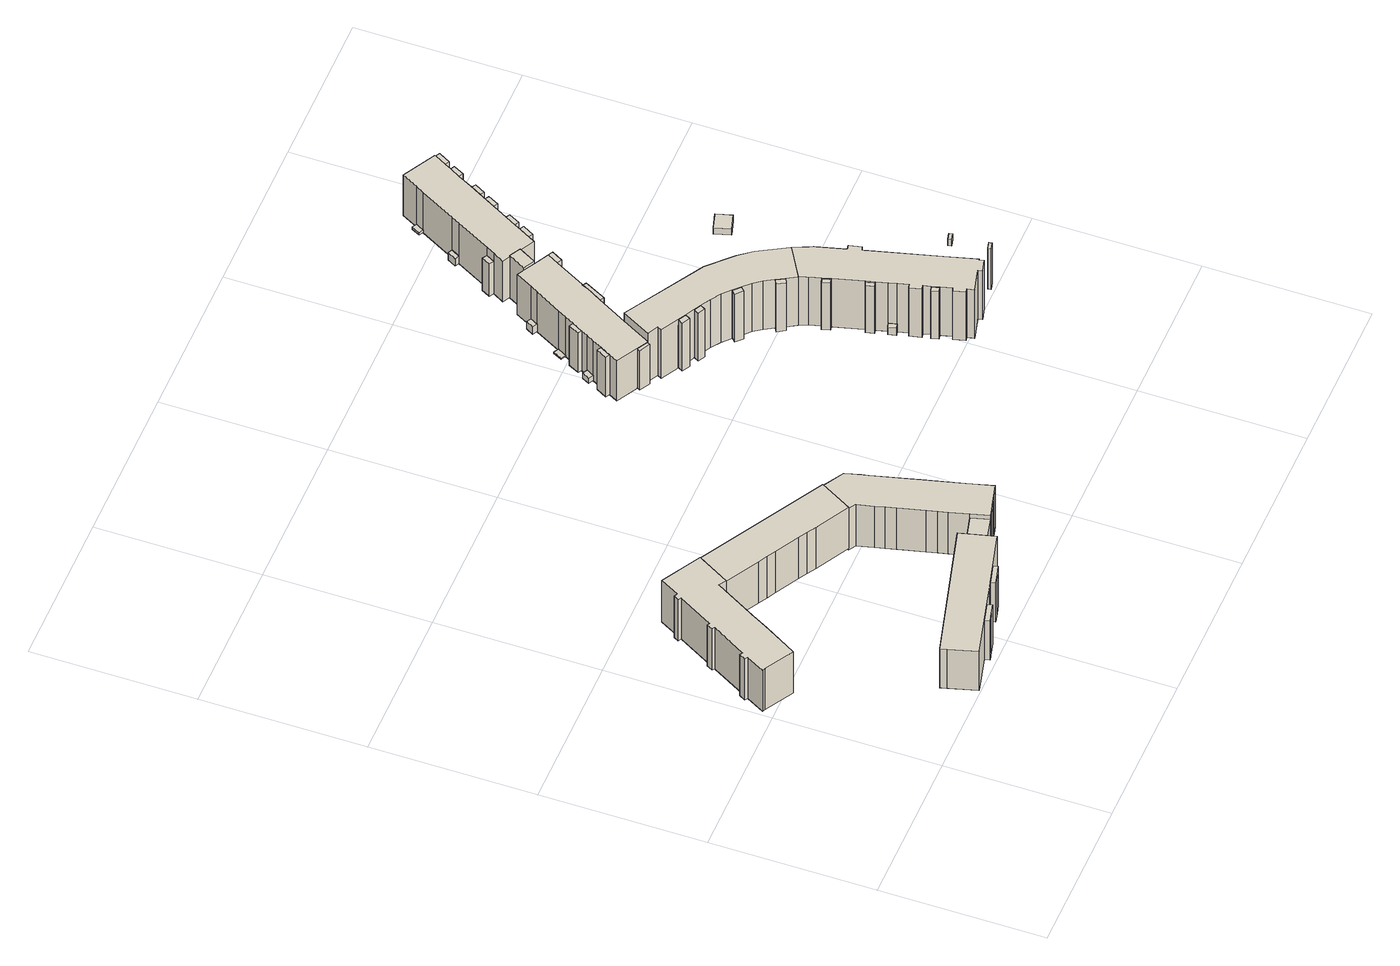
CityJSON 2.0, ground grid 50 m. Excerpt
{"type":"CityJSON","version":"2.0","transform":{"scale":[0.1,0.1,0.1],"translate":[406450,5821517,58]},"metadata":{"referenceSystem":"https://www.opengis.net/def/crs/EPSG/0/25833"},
"CityObjects":{
"building1":{"type":"Building","attributes":{"Gemeindeschluessel":"11000010","BezugspunktDach":"2200","function":"31001_1010","measuredHeight":16.65,"storeysAboveGround":5},"address":[{"country":"Germany","locality":"Berlin","thoroughfareNumber":"102, 104, 106","thoroughfareName":"Adele-Sandrock-Straße"}],"geometry":[{"type":"Solid","lod":"1","boundaries":[[[[0,1,2,3,4,5,6,7,8,9,10,11,12,13,14,15,16,17,18,19,20,21]],[[22,23,24,25,26,27,28,29,30,31,32,33,34,35,36,37,38,39,40,41,42,43]],[[22,43,21,20]],[[23,22,20,19]],[[24,23,19,18]],[[25,24,18,17]],[[26,25,17,16]],[[27,26,16,15]],[[28,27,15,14]],[[29,28,14,13]],[[30,29,13,12]],[[31,30,12,11]],[[32,31,11,10]],[[33,32,10,9]],[[34,33,9,8]],[[35,34,8,7]],[[36,35,7,6]],[[37,36,6,5]],[[38,37,5,4]],[[39,38,4,3]],[[40,39,3,2]],[[41,40,2,1]],[[42,41,1,0]],[[43,42,0,21]]]]}]},
"building2":{"type":"Building","attributes":{"Gemeindeschluessel":"11000010","function":"31001_1010"},"address":[{"country":"Germany","locality":"Berlin","thoroughfareNumber":"15, 17, 19","thoroughfareName":"Schwarzheider Straße"}],"children":["building2-1","building2-2","building2-3","building2-4"]},
"building2-1":{"type":"BuildingPart","attributes":{"BezugspunktDach":"2200","measuredHeight":15.78,"storeysAboveGround":5},"parents":["building2"],"geometry":[{"type":"MultiSurface","lod":"1","boundaries":[[[44,45,46,47,48,49,50,51,52,53,54]],[[55,56,57,58,59,60,61,62,63,64,65]],[[55,65,54,53]],[[66,67,68,55,53,52]],[[69,66,56,52,51]],[[58,57,51,50]],[[59,58,50,49]],[[61,60,48,47]],[[61,47,70,71]],[[63,62,46,45]],[[64,63,45,44]],[[65,64,44,54]],[[56,68,67,66]],[[57,56,66,69]],[[60,59,49,48]],[[71,70,46,62]]]}]},
"building2-2":{"type":"BuildingPart","attributes":{"BezugspunktDach":"2200","measuredHeight":15.78,"storeysAboveGround":5},"parents":["building2"],"geometry":[{"type":"Solid","lod":"1","boundaries":[[[[72,73,74,49,48]],[[59,75,76,77,60]],[[75,59,49,74]],[[76,75,74,73]],[[77,76,73,72]],[[60,77,72,48]],[[59,60,48,49]]]]}]},
"building2-3":{"type":"BuildingPart","attributes":{"BezugspunktDach":"2200","measuredHeight":15.78,"storeysAboveGround":5},"parents":["building2"],"geometry":[{"type":"MultiSurface","lod":"1","boundaries":[[[78,79,80,70,46]],[[71,81,82,83,62]],[[81,71,70,80]],[[82,81,80,79]],[[83,82,79,78]],[[62,83,78,46]],[[71,84,62,46,70]]]}]},
"building2-4":{"type":"BuildingPart","attributes":{"BezugspunktDach":"2200","measuredHeight":15.63,"storeysAboveGround":5},"parents":["building2"],"geometry":[{"type":"MultiSurface","lod":"1","boundaries":[[[69,85,86,67]],[[87,88,57,68]],[[87,68,67,86]],[[88,87,86,85]],[[57,88,85,69]],[[68,56,66,67]],[[57,89,69,66,56]]]}]},
"building3":{"type":"Building","attributes":{"Gemeindeschluessel":"11000010","BezugspunktDach":"2200","function":"31001_1010","measuredHeight":16.69,"storeysAboveGround":5},"address":[{"country":"Germany","locality":"Berlin","thoroughfareNumber":"93, 95, 97","thoroughfareName":"Louis-Lewin-Straße"}],"geometry":[{"type":"Solid","lod":"1","boundaries":[[[[90,91,92,93,94,95,96,97,98,99]],[[100,101,102,103,104,105,106,107,108,109]],[[100,109,99,98]],[[101,100,98,97]],[[102,101,97,96]],[[103,102,96,95]],[[104,103,95,94]],[[105,104,94,93]],[[106,105,93,92]],[[107,106,92,91]],[[108,107,91,90]],[[109,108,90,99]]]]}]},
"building4":{"type":"Building","attributes":{"Gemeindeschluessel":"11000010","BezugspunktDach":"2200","function":"31001_1010","measuredHeight":16.83,"storeysAboveGround":5},"address":[{"country":"Germany","locality":"Berlin","thoroughfareNumber":"87, 89, 91","thoroughfareName":"Louis-Lewin-Straße"}],"geometry":[{"type":"Solid","lod":"1","boundaries":[[[[110,111,112,113,114,115,116,117,118,119,120,121,122,123,124,125,126,127,128,129,130,131]],[[132,133,134,135,136,137,138,139,140,141,142,143,144,145,146,147,148,149,150,151,152,153]],[[132,153,131,130]],[[133,132,130,129]],[[134,133,129,128]],[[135,134,128,127]],[[136,135,127,126]],[[137,136,126,125]],[[138,137,125,124]],[[139,138,124,123]],[[140,139,123,122]],[[141,140,122,121]],[[142,141,121,120]],[[143,142,120,119]],[[144,143,119,118]],[[145,144,118,117]],[[146,145,117,116]],[[147,146,116,115]],[[148,147,115,114]],[[149,148,114,113]],[[150,149,113,112]],[[151,150,112,111]],[[152,151,111,110]],[[153,152,110,131]]]]}]},
"building5":{"type":"Building","attributes":{"Gemeindeschluessel":"11000010","function":"31001_1010"},"address":[{"country":"Germany","locality":"Berlin","thoroughfareNumber":"72, 74, 76, 76A, 78, 80, 82, 84, 86, 88","thoroughfareName":"Louis-Lewin-Straße"}],"children":["building5-1","building5-2","building5-3","building5-4","building5-5","building5-6","building5-7","building5-8","building5-9","building5-10","building5-11","building5-12","building5-13","building5-14","building5-15","building5-16","building5-17","building5-18","building5-19","building5-20","building5-21","building5-22","building5-23","building5-24","building5-25"]},
"building5-1":{"type":"BuildingPart","attributes":{"BezugspunktDach":"2200","measuredHeight":19.54,"storeysAboveGround":6},"parents":["building5"],"geometry":[{"type":"MultiSurface","lod":"1","boundaries":[[[154,155,156,157,158,159,160,161,162,163,164,165,166,167,168,169,170,171,172,173,174,175]],[[176,177,178,179,180,181,182,183,184,185,186,187,188,189,190,191,192,193,194,195,196,197]],[[198,199,200,175,174]],[[176,197,201,202]],[[177,176,174,173]],[[178,177,173,172]],[[179,178,172,171]],[[180,179,171,170]],[[181,180,170,169]],[[182,181,169,168]],[[183,182,168,167]],[[184,183,203,204]],[[185,184,166,165]],[[186,185,165,164]],[[187,186,164,163]],[[188,187,205,206,162]],[[189,188,162,161]],[[190,189,161,160]],[[191,190,160,159]],[[192,191,159,207,208]],[[193,192,158,157]],[[194,193,157,209,210,211]],[[195,194,156,155]],[[196,195,155,154]],[[197,196,154,175]],[[202,201,200,199,198]],[[204,203,167,166]],[[163,162,206,205]],[[208,207,159,158]],[[211,210,209,157,156]]]}]},
"building5-2":{"type":"BuildingPart","attributes":{"BezugspunktDach":"2200","measuredHeight":16.18,"storeysAboveGround":6},"parents":["building5"],"geometry":[{"type":"MultiSurface","lod":"1","boundaries":[[[212,213,199,198,214,215,216,217,218,219,220,221,222,223,224,225,226,227,228,229,230,231,232]],[[233,234,235,236,237,238,239,240,241,242,243,244,245,246,247,248,249,250,202,201,251,252,253]],[[233,253,232,231]],[[234,233,254,255]],[[235,234,230,229]],[[256,257,229,228]],[[236,235,258,259,260]],[[237,236,228,227]],[[238,237,261,262]],[[239,238,226,225]],[[263,264,225,224]],[[240,239,265,266]],[[241,240,224,223]],[[242,241,267,268,269,270,271,223,222]],[[243,242,222,221]],[[244,243,221,220]],[[245,244,272,244,245,219]],[[246,245,219,218]],[[247,246,273,274,217]],[[248,247,217,216]],[[249,248,275,276,277,278,216,215]],[[279,280,281,215,214]],[[250,249,282,283]],[[202,250,214,198]],[[251,201,199,213]],[[252,251,213,284,285]],[[253,252,212,232]],[[255,254,231,230]],[[260,259,258,257,256]],[[262,261,227,226]],[[266,265,264,263]],[[271,270,269,268,267]],[[220,219,245,244,272]],[[218,217,274,273]],[[278,277,276,275]],[[283,282,281,280,279]],[[202,198,199,201]],[[285,284,213,212,286]]]}]},
"building5-3":{"type":"BuildingPart","attributes":{"BezugspunktDach":"2200","measuredHeight":19.38,"storeysAboveGround":6},"parents":["building5"],"geometry":[{"type":"Solid","lod":"1","boundaries":[[[[287,157,156,288]],[[210,209,289,290]],[[210,290,288,156]],[[289,209,157,287]],[[290,289,287,288]],[[209,210,156,157]]]]}]},
"building5-4":{"type":"BuildingPart","attributes":{"BezugspunktDach":"2200","measuredHeight":2.16,"storeysAboveGround":6},"parents":["building5"],"geometry":[{"type":"Solid","lod":"1","boundaries":[[[[257,256,291,292]],[[293,260,259,294]],[[293,294,292,291]],[[260,293,291,256]],[[294,259,257,292]],[[259,260,256,257]]]]}]},
"building5-5":{"type":"BuildingPart","attributes":{"BezugspunktDach":"2200","measuredHeight":0.559,"storeysAboveGround":6},"parents":["building5"],"geometry":[{"type":"Solid","lod":"1","boundaries":[[[[264,263,295,296]],[[297,266,265,298]],[[297,298,296,295]],[[266,297,295,263]],[[298,265,264,296]],[[265,266,263,264]]]]}]},
"building5-6":{"type":"BuildingPart","attributes":{"BezugspunktDach":"2200","measuredHeight":3,"storeysAboveGround":6},"parents":["building5"],"geometry":[{"type":"MultiSurface","lod":"1","boundaries":[[[271,270,299,300]],[[301,269,268,302]],[[301,302,300,299]],[[269,301,299,270]],[[302,268,271,300]],[[269,303,270,271,268]]]}]},
"building5-7":{"type":"BuildingPart","attributes":{"BezugspunktDach":"2200","measuredHeight":19.39,"storeysAboveGround":6},"parents":["building5"],"geometry":[{"type":"Solid","lod":"1","boundaries":[[[[304,167,166,305]],[[204,203,306,307]],[[204,307,305,166]],[[306,203,167,304]],[[307,306,304,305]],[[204,166,167,203]]]]}]},
"building5-8":{"type":"BuildingPart","attributes":{"BezugspunktDach":"2200","measuredHeight":19.37,"storeysAboveGround":6},"parents":["building5"],"geometry":[{"type":"MultiSurface","lod":"1","boundaries":[[[308,163,162,309]],[[206,205,310,311]],[[206,311,309,162]],[[310,205,163,308]],[[311,310,308,309]],[[312,205,206,162,163]]]}]},
"building5-9":{"type":"BuildingPart","attributes":{"BezugspunktDach":"2200","measuredHeight":16.4,"storeysAboveGround":6},"parents":["building5"],"geometry":[{"type":"MultiSurface","lod":"1","boundaries":[[[313,314,315,316,317,318,319,320,321,322,323,324,325,326,327,328,329,330,331,332,333,334,335,336]],[[337,338,339,340,341,342,343,344,345,346,347,348,349,350,351,352,353,354,355,356,357,358,359,360]],[[337,360,336,335]],[[361,362,363,364,365,338,337,335,334]],[[339,338,334,333]],[[340,339,333,332],[366,367,368,369]],[[341,340,332,331]],[[370,371,372,331,330]],[[342,341,373,374]],[[343,342,330,329]],[[344,343,329,328]],[[345,344,328,327]],[[346,345,375,376]],[[347,346,326,325]],[[348,347,325,377,378,379]],[[349,348,324,323]],[[350,349,380,381,322]],[[351,350,322,321]],[[352,351,382,383]],[[353,352,320,319]],[[354,353,319,384,385]],[[355,354,318,317]],[[356,355,386,387]],[[357,356,316,315]],[[358,357,315,314]],[[360,359,313,336]],[[365,364,363,362,361]],[[368,367,366,369]],[[374,373,372,371,370]],[[376,375,327,326]],[[379,378,377,325,324]],[[323,322,381,380]],[[383,382,321,320]],[[385,384,319,318]],[[387,386,317,316,388]],[[359,358,389,314,313,390]]]}]},
"building5-10":{"type":"BuildingPart","attributes":{"BezugspunktDach":"2200","measuredHeight":19.36,"storeysAboveGround":6},"parents":["building5"],"geometry":[{"type":"MultiSurface","lod":"1","boundaries":[[[391,159,158,392]],[[208,207,393,394]],[[208,394,392,158]],[[393,207,159,391]],[[394,393,391,392]],[[395,207,208,158,159]]]}]},
"building5-11":{"type":"BuildingPart","attributes":{"BezugspunktDach":"2200","measuredHeight":13.12,"storeysAboveGround":6},"parents":["building5"],"geometry":[{"type":"Solid","lod":"1","boundaries":[[[[363,362,396,397]],[[398,365,364,399]],[[398,399,397,396]],[[365,398,396,362]],[[399,364,363,397]],[[364,365,362,363]]]]}]},
"building5-12":{"type":"BuildingPart","attributes":{"BezugspunktDach":"2200","measuredHeight":1.01,"storeysAboveGround":6},"parents":["building5"],"geometry":[{"type":"Solid","lod":"1","boundaries":[[[[371,370,400,401]],[[402,374,373,403]],[[402,403,401,400]],[[374,402,400,370]],[[403,373,371,401]],[[374,370,371,373]]]]}]},
"building5-13":{"type":"BuildingPart","attributes":{"BezugspunktDach":"2200","measuredHeight":16.05,"storeysAboveGround":6},"parents":["building5"],"geometry":[{"type":"Solid","lod":"1","boundaries":[[[[231,230,404,405]],[[406,255,254,407]],[[406,407,405,404]],[[255,406,404,230]],[[407,254,231,405]],[[254,255,230,231]]]]}]},
"building5-14":{"type":"BuildingPart","attributes":{"BezugspunktDach":"2200","measuredHeight":16.03,"storeysAboveGround":6},"parents":["building5"],"geometry":[{"type":"Solid","lod":"1","boundaries":[[[[408,409,410,411,278,277,280,279]],[[282,276,275,412,413,414,415,283]],[[276,282,280,277]],[[412,275,278,411]],[[413,412,411,410]],[[414,413,410,409]],[[415,414,409,408]],[[283,415,408,279]],[[282,283,279,280]],[[276,277,278,275]]]]}]},
"building5-15":{"type":"BuildingPart","attributes":{"BezugspunktDach":"2200","measuredHeight":16,"storeysAboveGround":6},"parents":["building5"],"geometry":[{"type":"MultiSurface","lod":"1","boundaries":[[[227,226,416,417]],[[418,262,261,419]],[[418,419,417,416]],[[262,418,416,226]],[[419,261,227,417]],[[420,261,262,226,227]]]}]},
"building5-16":{"type":"BuildingPart","attributes":{"BezugspunktDach":"2200","measuredHeight":3,"storeysAboveGround":6},"parents":["building5"],"geometry":[{"type":"Solid","lod":"1","boundaries":[[[[369,368,421,422]],[[423,367,366,424]],[[423,424,422,421]],[[367,423,421,368]],[[424,366,369,422]],[[366,367,368,369]]]]}]},
"building5-17":{"type":"BuildingPart","attributes":{"BezugspunktDach":"2200","measuredHeight":16.07,"storeysAboveGround":6},"parents":["building5"],"geometry":[{"type":"Solid","lod":"1","boundaries":[[[[425,213,212,426]],[[285,284,427,428]],[[285,428,426,212]],[[427,284,213,425]],[[428,427,425,426]],[[285,212,213,284]]]]}]},
"building5-18":{"type":"BuildingPart","attributes":{"BezugspunktDach":"2200","measuredHeight":15.63,"storeysAboveGround":6},"parents":["building5"],"geometry":[{"type":"Solid","lod":"1","boundaries":[[[[429,430,218,217]],[[273,431,432,274]],[[431,273,218,430]],[[432,431,430,429]],[[274,432,429,217]],[[273,274,217,218]]]]}]},
"building5-19":{"type":"BuildingPart","attributes":{"BezugspunktDach":"2200","measuredHeight":17.11,"storeysAboveGround":6},"parents":["building5"],"geometry":[{"type":"MultiSurface","lod":"1","boundaries":[[[433,434,435,436]],[[437,438,245,244]],[[437,244,436,435]],[[314,313,359,358,439,438,437,435,434]],[[245,438,434,433]],[[220,219,245,433,436]],[[439,358,359,313,314]],[[244,245,219,220]]]}]},
"building5-20":{"type":"BuildingPart","attributes":{"BezugspunktDach":"2200","measuredHeight":15.54,"storeysAboveGround":6},"parents":["building5"],"geometry":[{"type":"MultiSurface","lod":"1","boundaries":[[[440,441,321,320]],[[382,442,443,383]],[[442,382,321,441]],[[443,442,441,440]],[[383,443,440,320]],[[444,382,383,320,321]]]}]},
"building5-21":{"type":"BuildingPart","attributes":{"BezugspunktDach":"2200","measuredHeight":15.57,"storeysAboveGround":6},"parents":["building5"],"geometry":[{"type":"Solid","lod":"1","boundaries":[[[[445,446,323,322]],[[380,447,448,381]],[[447,380,323,446]],[[448,447,446,445]],[[381,448,445,322]],[[380,381,322,323]]]]}]},
"building5-22":{"type":"BuildingPart","attributes":{"BezugspunktDach":"2200","measuredHeight":15.53,"storeysAboveGround":6},"parents":["building5"],"geometry":[{"type":"Solid","lod":"1","boundaries":[[[[449,450,325,324]],[[377,451,452,378]],[[451,377,325,450]],[[452,451,450,449]],[[378,452,449,324]],[[378,324,325,377]]]]}]},
"building5-23":{"type":"BuildingPart","attributes":{"BezugspunktDach":"2200","measuredHeight":15.87,"storeysAboveGround":6},"parents":["building5"],"geometry":[{"type":"Solid","lod":"1","boundaries":[[[[453,454,317,316]],[[386,455,456,387]],[[455,386,317,454]],[[456,455,454,453]],[[387,456,453,316]],[[386,387,316,317]]]]}]},
"building5-24":{"type":"BuildingPart","attributes":{"BezugspunktDach":"2200","measuredHeight":15.59,"storeysAboveGround":6},"parents":["building5"],"geometry":[{"type":"Solid","lod":"1","boundaries":[[[[457,458,319,318]],[[384,459,460,385]],[[459,384,319,458]],[[460,459,458,457]],[[385,460,457,318]],[[384,385,318,319]]]]}]},
"building5-25":{"type":"BuildingPart","attributes":{"BezugspunktDach":"2200","measuredHeight":15.71,"storeysAboveGround":6},"parents":["building5"],"geometry":[{"type":"Solid","lod":"1","boundaries":[[[[461,462,327,326]],[[375,463,464,376]],[[463,375,327,462]],[[464,463,462,461]],[[376,464,461,326]],[[375,376,326,327]]]]}]},
"building6":{"type":"Building","attributes":{"Gemeindeschluessel":"11000010","function":"31001_1010"},"address":[{"country":"Germany","locality":"Berlin","thoroughfareNumber":"64, 66, 68, 70","thoroughfareName":"Louis-Lewin-Straße"}],"children":["building6-1","building6-2","building6-3","building6-4","building6-5"]},
"building6-1":{"type":"BuildingPart","attributes":{"BezugspunktDach":"2200","measuredHeight":19.56,"storeysAboveGround":6},"parents":["building6"],"geometry":[{"type":"MultiSurface","lod":"1","boundaries":[[[465,466,467,468,469,470,471,472,473,474,475,476,477,478,479,480,481,482,483,484,485,486,487,488,489,490,491,492,493,494,495]],[[496,497,498,499,500,501,502,503,504,505,506,507,508,509,510,511,512,513,514,515,516,517,518,519,520,521,522,523,524,525,526]],[[496,526,495,494]],[[497,496,494,493]],[[498,497,493,492]],[[499,498,492,491]],[[500,499,491,490]],[[501,500,490,489]],[[502,501,489,488]],[[503,502,488,487]],[[504,503,487,486]],[[505,504,486,485]],[[506,505,485,484]],[[507,506,484,483]],[[508,507,483,482]],[[509,508,482,481]],[[510,509,481,480]],[[511,510,480,479]],[[512,511,479,478]],[[513,512,478,477]],[[514,513,477,476],[513,514,527,528]],[[515,514,476,475]],[[516,515,475,474]],[[517,516,474,473]],[[518,517,473,472]],[[519,518,472,471]],[[520,519,529,530,531,532,533,471,470]],[[521,520,470,469]],[[534,535,469,468]],[[522,521,536,537]],[[523,522,468,467]],[[538,539,467,466]],[[524,523,540,541,542]],[[525,524,466,465]],[[526,525,465,495]],[[527,514,513,528]],[[533,532,531,530,529]],[[537,536,535,534]],[[542,541,540,539,538]]]}]},
"building6-2":{"type":"BuildingPart","attributes":{"BezugspunktDach":"2200","measuredHeight":3,"storeysAboveGround":6},"parents":["building6"],"geometry":[{"type":"Solid","lod":"1","boundaries":[[[[543,533,532,544]],[[531,530,545,546]],[[531,546,544,532]],[[545,530,533,543]],[[546,545,543,544]],[[530,531,532,533]]]]}]},
"building6-3":{"type":"BuildingPart","attributes":{"BezugspunktDach":"2200","measuredHeight":19.17,"storeysAboveGround":6},"parents":["building6"],"geometry":[{"type":"Solid","lod":"1","boundaries":[[[[547,535,534,548]],[[537,536,549,550]],[[537,550,548,534]],[[549,536,535,547]],[[550,549,547,548]],[[536,537,534,535]]]]}]},
"building6-4":{"type":"BuildingPart","attributes":{"BezugspunktDach":"2200","measuredHeight":19.39,"storeysAboveGround":6},"parents":["building6"],"geometry":[{"type":"Solid","lod":"1","boundaries":[[[[551,528,527,552]],[[514,513,553,554]],[[514,554,552,527]],[[553,513,528,551]],[[554,553,551,552]],[[514,527,528,513]]]]}]},
"building6-5":{"type":"BuildingPart","attributes":{"BezugspunktDach":"2200","measuredHeight":19.07,"storeysAboveGround":6},"parents":["building6"],"geometry":[{"type":"Solid","lod":"1","boundaries":[[[[555,539,538,556]],[[542,541,557,558]],[[542,558,556,538]],[[557,541,539,555]],[[558,557,555,556]],[[541,542,538,539]]]]}]},
"building7":{"type":"Building","attributes":{"Gemeindeschluessel":"11000010","BezugspunktDach":"2200","function":"51009_1610","measuredHeight":16.39,"storeysAboveGround":0},"address":[{"country":"Germany","locality":"Berlin"}],"geometry":[{"type":"Solid","lod":"1","boundaries":[[[[559,560,561,562]],[[563,564,565,566]],[[563,566,562,561]],[[564,563,561,560]],[[565,564,560,559]],[[566,565,559,562]]]]}]},
"building8":{"type":"Building","attributes":{"Gemeindeschluessel":"11000010","BezugspunktDach":"2200","function":"51009_1610","measuredHeight":2.17,"storeysAboveGround":0},"address":[{"country":"Germany","locality":"Berlin"}],"geometry":[{"type":"Solid","lod":"1","boundaries":[[[[567,568,569,570]],[[571,572,573,574]],[[571,574,570,569]],[[572,571,569,568]],[[573,572,568,567]],[[574,573,567,570]]]]}]},
"building9":{"type":"Building","attributes":{"Gemeindeschluessel":"11000010","BezugspunktDach":"2200","function":"51009_1610","measuredHeight":2.51,"storeysAboveGround":0},"address":[{"country":"Germany","locality":"Berlin"}],"geometry":[{"type":"Solid","lod":"1","boundaries":[[[[575,576,577,578]],[[579,580,581,582]],[[579,582,578,577]],[[580,579,577,576]],[[581,580,576,575]],[[582,581,575,578]]]]}]},
"building10":{"type":"Building","attributes":{"Gemeindeschluessel":"11000010","BezugspunktDach":"2200","function":"31001_2520","measuredHeight":2.53,"storeysAboveGround":1},"address":[{"country":"Germany","locality":"Berlin","thoroughfareNumber":"28 (1)","thoroughfareName":"Hoyerswerdaer Straße"}],"geometry":[{"type":"Solid","lod":"1","boundaries":[[[[583,584,585,586]],[[587,588,589,590]],[[587,590,586,585]],[[588,587,585,584]],[[589,588,584,583]],[[590,589,583,586]]]]}]}
},
"vertices":[
[11,525,190],[97,476,190],[155,576,190],[169,601,190],[184,629,190],[257,756,190],[279,743,190],[335,841,190],[216,909,190],[184,851,190],[174,856,190],[165,841,190],[175,835,190],[114,728,190],[106,732,190],[97,715,190],[104,710,190],[44,604,190],[35,609,190],[24,591,190],[33,585,190],[2,530,190],[33,585,23],[24,591,23],[35,609,23],[44,604,23],[104,710,23],[97,715,23],[106,732,23],[114,728,23],[175,835,23],[165,841,23],[174,856,23],[184,851,23],[216,909,23],[335,841,23],[279,743,23],[257,756,23],[184,629,23],[169,601,23],[155,576,23],[97,476,23],[11,525,23],[2,530,23],
[275,90,169],[299,5,169],[411,34,169],[536,66,169],[550,69,169],[611,85,169],[718,113,169],[712,138,169],[704,169,169],[691,220,169],[269,111,169],[691,220,11],[704,169,11],[712,138,11],[718,113,11],[611,85,11],[550,69,11],[536,66,11],[411,34,11],[299,5,11],[275,90,11],[269,111,11],[704,169,167],[698,194,167],[698,194,11],[712,138,167],[471,49,169],[471,49,11],
[554,54,169],[583,61,169],[615,70,169],[615,70,11],[583,61,11],[554,54,11],
[415,18,169],[443,25,169],[475,33,169],[475,33,11],[443,25,11],[415,18,11],[467,48,11],
[773,153,167],[758,209,167],[758,209,11],[773,153,11],[712,138,109],
[380,685,187],[406,671,187],[433,656,187],[504,615,187],[531,600,187],[557,584,187],[658,527,187],[713,624,187],[335,841,187],[279,743,187],[335,841,20],[713,624,20],[658,527,20],[557,584,20],[531,600,20],[504,615,20],[433,656,20],[406,671,20],[380,685,20],[279,743,20],
[679,514,182],[692,464,182],[700,435,182],[708,405,182],[728,325,182],[736,295,182],[743,266,182],[758,209,182],[773,153,182],[796,159,182],[824,167,182],[857,175,182],[882,182,182],[866,243,182],[861,261,182],[830,381,182],[825,400,182],[794,520,182],[789,541,182],[777,587,182],[713,624,182],[658,527,182],[713,624,14],[777,587,14],[789,541,14],[794,520,14],[825,400,14],[830,381,14],[861,261,14],[866,243,14],[882,182,14],[857,175,14],[824,167,14],[796,159,14],[773,153,14],[758,209,14],[743,266,14],[736,295,14],[728,325,14],[708,405,14],[700,435,14],[692,464,14],[679,514,14],[658,527,14],
[1080,1250,211],[1073,1237,211],[1126,1208,211],[1149,1195,211],[1177,1180,211],[1198,1169,211],[1229,1152,211],[1258,1132,211],[1282,1108,211],[1302,1089,211],[1326,1066,211],[1344,1041,211],[1361,1012,211],[1375,987,211],[1393,957,211],[1490,1014,211],[1440,1103,211],[1407,1144,211],[1336,1213,211],[1128,1337,211],[1097,1355,211],[1049,1267,211],[1097,1355,15],[1128,1337,15],[1336,1213,15],[1407,1144,15],[1440,1103,15],[1490,1014,15],[1393,957,15],[1375,987,15],[1361,1012,15],[1344,1041,15],[1326,1066,15],[1302,1089,15],[1282,1108,15],[1258,1132,15],[1229,1152,15],[1198,1169,15],[1177,1180,15],[1149,1195,15],[1126,1208,15],[1073,1237,15],[1080,1250,15],[1049,1267,15],[1097,1355,177],[1049,1267,177],[1049,1267,153],[1049,1267,16],[1097,1355,16],[1375,987,17],[1361,1012,17],[1302,1089,17],[1282,1108,17],[1198,1169,17],[1177,1180,17],[1149,1195,17],[1126,1208,17],[1126,1208,187],
[1014,1286,177],[1046,1268,177],[1148,1448,177],[1166,1479,177],[1184,1512,177],[1235,1605,177],[1254,1639,177],[1209,1663,177],[1176,1682,177],[1154,1693,177],[1126,1641,177],[1113,1618,177],[1069,1538,177],[1054,1511,177],[1039,1484,177],[1021,1451,177],[1010,1431,177],[997,1408,177],[982,1380,177],[964,1347,177],[950,1321,177],[964,1347,16],[982,1380,16],[997,1408,16],[1010,1431,16],[1021,1451,16],[1039,1484,16],[1054,1511,16],[1069,1538,16],[1113,1618,16],[1126,1641,16],[1154,1693,16],[1176,1682,16],[1209,1663,16],[1254,1639,16],[1235,1605,16],[1184,1512,16],[1166,1479,16],[1148,1448,16],[1046,1268,16],[1014,1286,16],[950,1321,16],[964,1347,17],[982,1380,17],[1010,1431,38],[997,1408,38],[997,1408,36],[997,1408,17],[1010,1431,17],[1021,1451,17],[1039,1484,17],[1069,1538,22],[1054,1511,22],[1054,1511,17],[1069,1538,17],[1113,1618,19],[1113,1618,17],[1126,1641,17],[1126,1641,47],[1113,1618,47],[1176,1682,106],[1254,1639,21],[1235,1605,21],[1184,1512,24],[1166,1480,24],[1166,1480,173],[1184,1512,173],[1148,1448,173],[1166,1479,173],[1166,1479,134],[1166,1479,24],[1148,1448,24],[1046,1268,17],[1014,1286,17],[1014,1286,160],
[1141,1180,211],[1117,1193,211],[1141,1180,17],[1117,1193,17],
[994,1439,38],[982,1416,38],[994,1439,17],[982,1416,17],
[1053,1546,22],[1039,1519,22],[1053,1546,17],[1039,1519,17],
[1112,1649,47],[1099,1626,47],[1112,1649,17],[1099,1626,17],[1126,1641,35],
[1361,979,211],[1347,1004,211],[1361,979,17],[1347,1004,17],
[1290,1077,211],[1270,1096,211],[1290,1077,17],[1270,1096,17],[1302,1089,40],
[1205,1734,181],[1238,1716,181],[1283,1692,181],[1294,1712,181],[1313,1746,181],[1323,1764,181],[1341,1797,181],[1366,1842,181],[1384,1875,181],[1394,1893,181],[1412,1925,181],[1437,1972,181],[1455,2003,181],[1466,2023,181],[1486,2059,181],[1487,2062,181],[1387,2117,181],[1360,2067,181],[1346,2042,181],[1287,1935,181],[1273,1909,181],[1216,1805,181],[1202,1779,181],[1183,1746,181],[1202,1779,17],[1216,1805,17],[1273,1909,17],[1287,1935,17],[1346,2042,17],[1360,2067,17],[1387,2117,17],[1487,2062,17],[1486,2059,17],[1466,2023,17],[1455,2003,17],[1437,1972,17],[1412,1925,17],[1394,1893,17],[1384,1875,17],[1366,1842,17],[1341,1797,17],[1323,1764,17],[1313,1746,17],[1294,1712,17],[1283,1692,17],[1238,1716,17],[1205,1734,17],[1183,1746,17],[1216,1805,131],[1216,1805,149],[1202,1779,149],[1202,1779,18],[1216,1805,18],[1273,1909,18],[1287,1935,18],[1287,1935,48],[1273,1909,48],[1360,2067,28],[1346,2042,28],[1346,2042,19],[1346,2042,18],[1360,2067,18],[1486,2059,24],[1466,2023,24],[1455,2003,25],[1437,1972,25],[1437,1972,163],[1412,1925,25],[1394,1893,25],[1384,1875,25],[1366,1842,25],[1341,1797,25],[1323,1764,25],[1313,1746,22],[1294,1712,22],[1294,1712,26],[1238,1716,138],[1205,1734,138],
[1189,1154,211],[1168,1165,211],[1189,1154,17],[1168,1165,17],[1198,1169,40],
[1202,1813,149],[1188,1787,149],[1202,1813,18],[1188,1787,18],
[1347,2075,28],[1333,2049,28],[1347,2075,18],[1333,2049,18],
[970,1387,177],[952,1354,177],[970,1387,17],[952,1354,17],
[1162,1440,173],[1179,1472,173],[1179,1473,173],[1196,1505,173],[1196,1505,24],[1179,1473,24],[1179,1472,24],[1162,1440,24],
[1027,1490,177],[1010,1458,177],[1027,1490,17],[1010,1458,17],[1021,1451,150],
[1275,1942,48],[1260,1916,48],[1275,1942,18],[1260,1916,18],
[1041,1259,177],[1009,1276,177],[1041,1259,17],[1009,1276,17],
[1249,1598,177],[1268,1632,177],[1268,1632,21],[1249,1598,21],
[1209,1663,187],[1238,1716,187],[1205,1734,187],[1176,1682,187],[1205,1734,16],[1238,1716,16],[1238,1716,63],
[1379,1836,181],[1396,1868,181],[1396,1868,25],[1379,1836,25],[1384,1875,53],
[1406,1886,181],[1424,1918,181],[1424,1918,25],[1406,1886,25],
[1450,1965,181],[1467,1997,181],[1467,1997,25],[1450,1965,25],
[1307,1705,181],[1326,1739,181],[1326,1739,22],[1307,1705,22],
[1335,1757,181],[1353,1790,181],[1353,1790,25],[1335,1757,25],
[1478,2016,181],[1498,2052,181],[1498,2052,24],[1478,2016,24],
[1405,930,210],[1414,895,210],[1421,870,210],[1445,779,210],[1452,752,210],[1461,718,210],[1468,694,210],[1476,662,210],[1464,659,210],[1474,622,210],[1486,626,210],[1492,603,210],[1498,580,210],[1507,545,210],[1496,542,210],[1506,505,210],[1517,508,210],[1522,486,210],[1592,505,210],[1596,491,210],[1635,501,210],[1631,515,210],[1634,516,210],[1608,612,210],[1550,829,210],[1562,833,210],[1553,871,210],[1539,868,210],[1515,957,210],[1490,1014,210],[1393,957,210],[1490,1014,14],[1515,957,14],[1539,868,14],[1553,871,14],[1562,833,14],[1550,829,14],[1608,612,14],[1634,516,14],[1631,515,14],[1635,501,14],[1596,491,14],[1592,505,14],[1522,486,14],[1517,508,14],[1506,505,14],[1496,542,14],[1507,545,14],[1498,580,14],[1492,603,14],[1486,626,14],[1474,622,14],[1464,659,14],[1476,662,14],[1468,694,14],[1461,718,14],[1452,752,14],[1445,779,14],[1421,870,14],[1414,895,14],[1405,930,14],[1393,957,14],[1492,603,208],[1498,580,208],[1468,694,21],[1468,694,17],[1461,718,17],[1461,718,47],[1468,694,47],[1445,779,207],[1452,752,207],[1452,752,16],[1445,779,16],[1414,895,207],[1421,870,207],[1421,870,135],[1421,870,16],[1414,895,16],
[1452,690,47],[1446,714,47],[1452,690,17],[1446,714,17],
[1438,748,207],[1432,775,207],[1438,748,16],[1432,775,16],
[1484,576,208],[1477,599,208],[1484,576,14],[1477,599,14],
[1407,866,207],[1400,891,207],[1407,866,16],[1400,891,16],
[1710,510,177],[1731,515,177],[1729,525,177],[1708,520,177],[1729,525,13],[1731,515,13],[1710,510,13],[1708,520,13],
[1678,631,32],[1704,638,32],[1701,648,32],[1675,642,32],[1701,648,10],[1704,638,10],[1678,631,10],[1675,642,10],
[1826,670,35],[1847,676,35],[1844,686,35],[1824,681,35],[1844,686,9],[1847,676,9],[1826,670,9],[1824,681,9],
[1645,1249,38],[1694,1263,38],[1681,1312,38],[1630,1298,38],[1681,1312,13],[1694,1263,13],[1645,1249,13],[1630,1298,13]
]}
